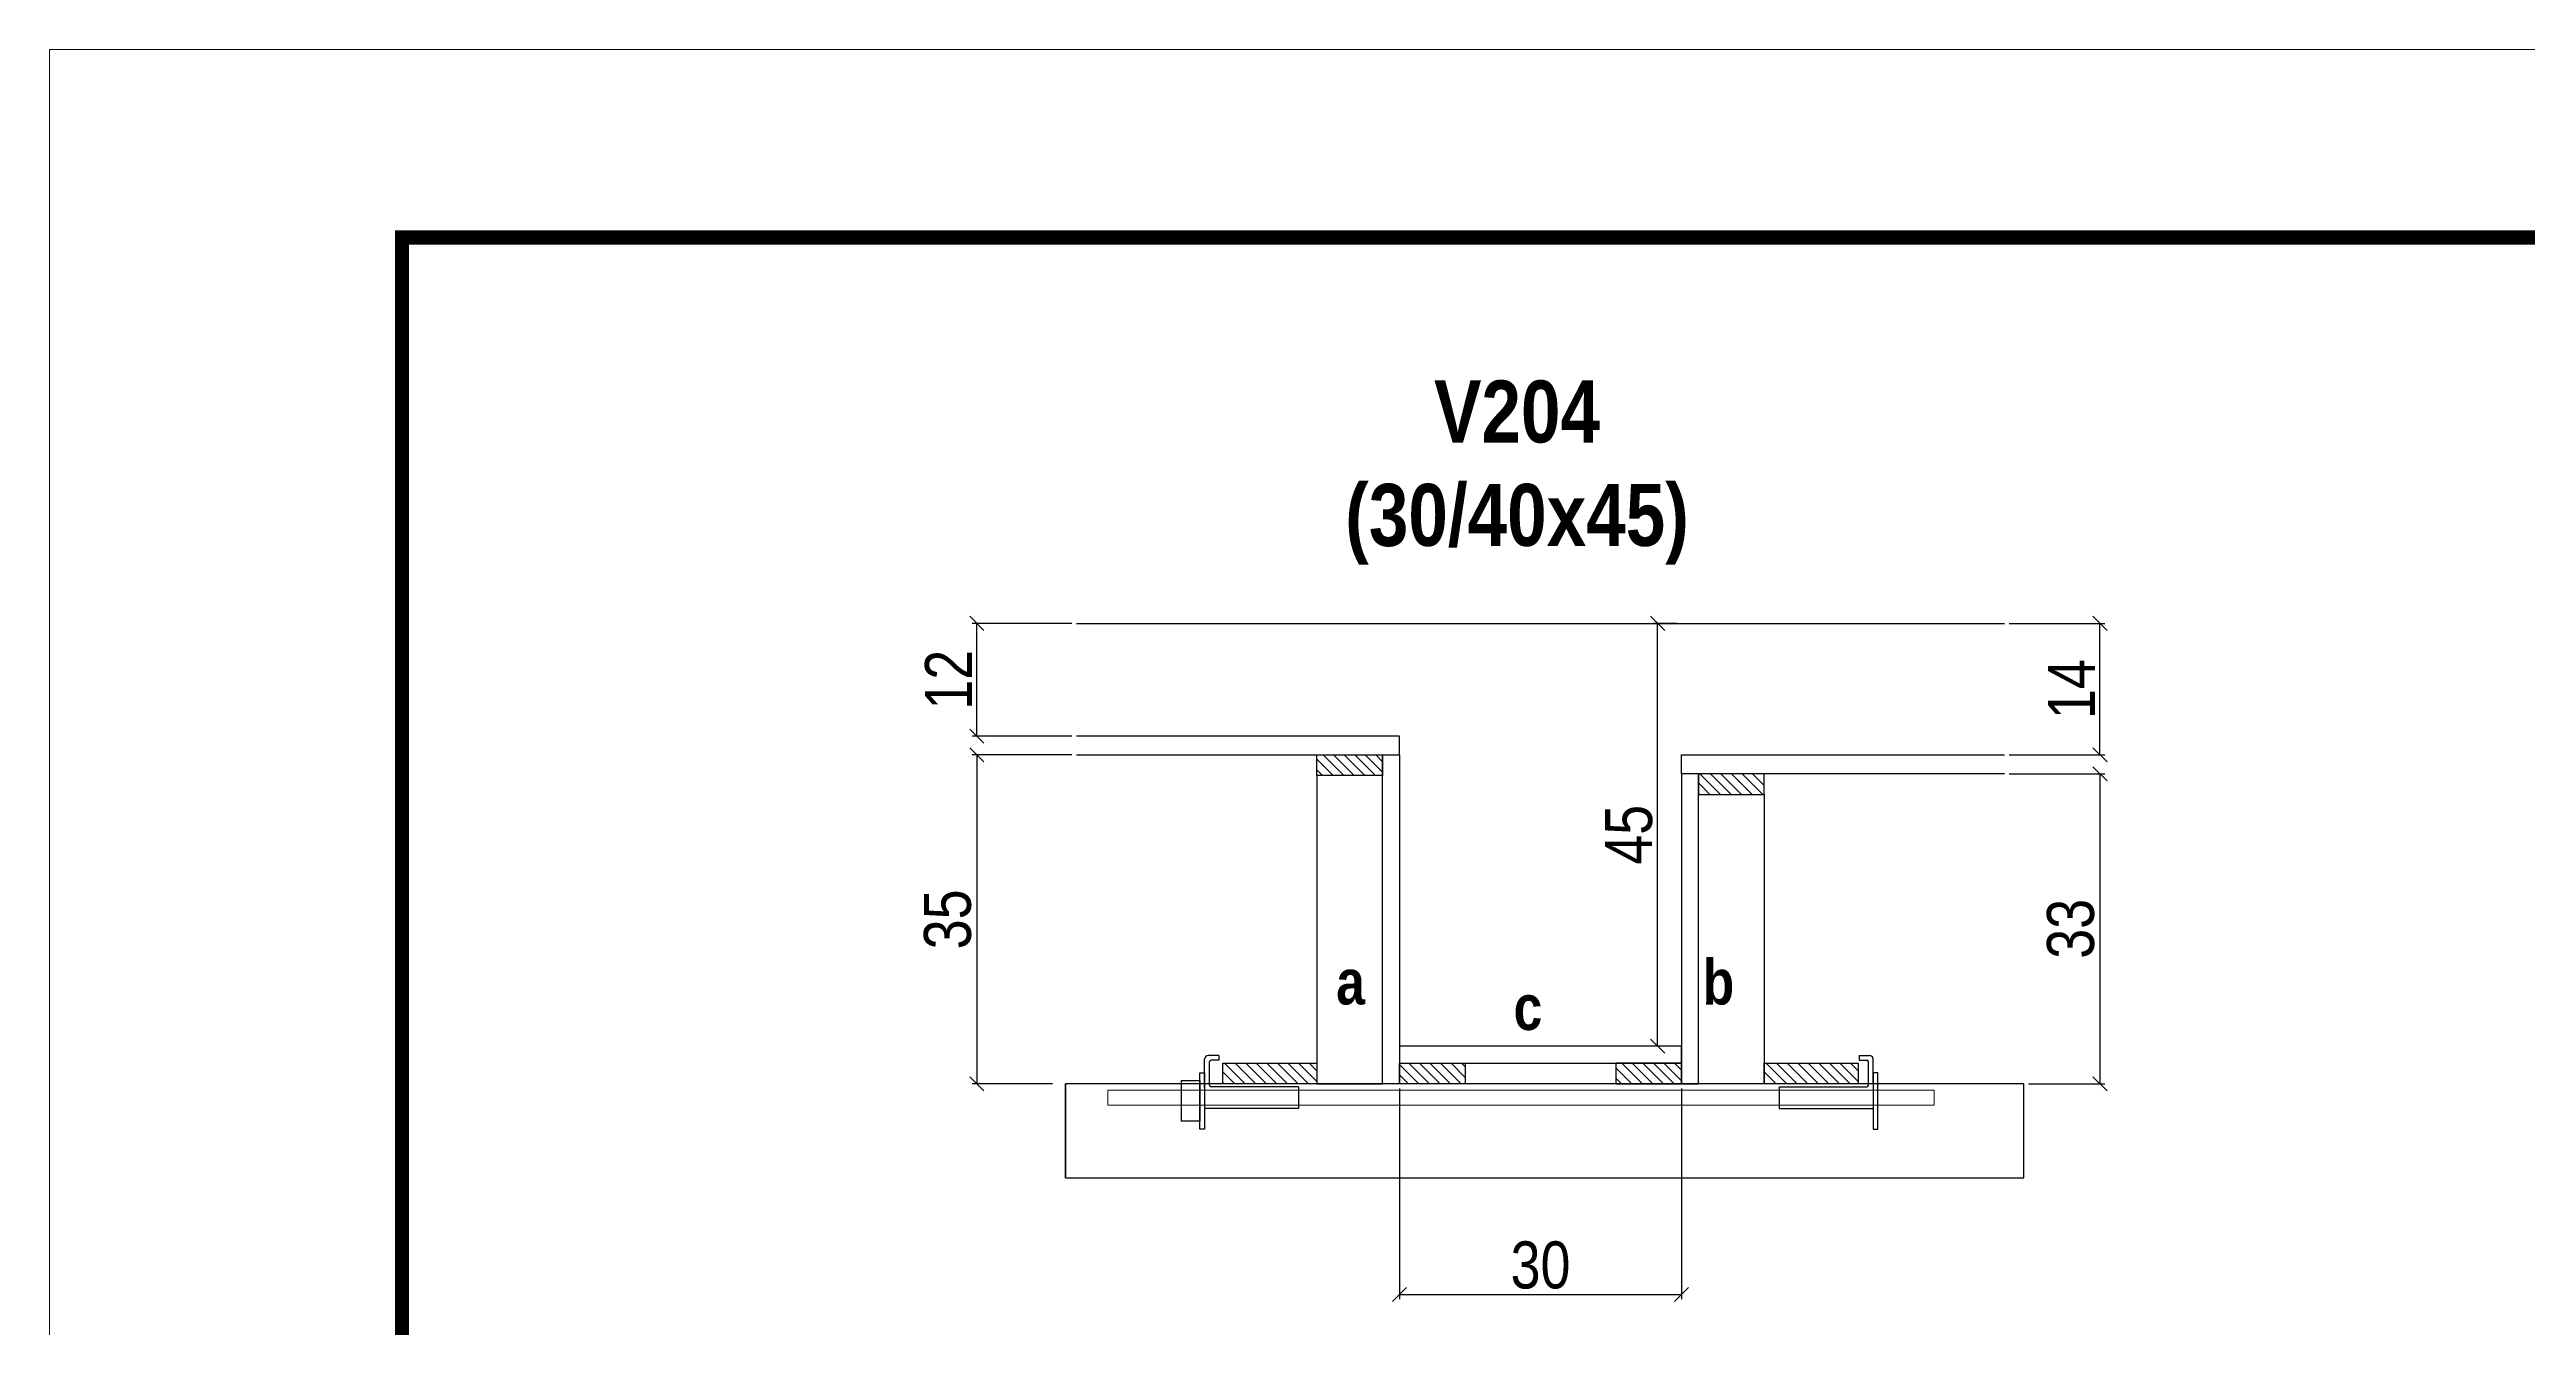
# Model space of a CAD drawing. Extents: x 2603 to 22413, y 1253 to 30260.
# Drawn here: x 7371 to 7899, y 28449 to 28721 of the extents above; entities that cross this region are included whole.
import ezdxf

# ---------------------------------------------------------------- set-up
doc = ezdxf.new("R2010")
doc.units = 0
doc.linetypes.add('DASHED', pattern=[0.75, 0.5, -0.25])
for name, color, linetype in [('barrote', 251, 'Continuous'), ('COTA', 241, 'Continuous'), ('detalhes', 4, 'Continuous'), ('NOMENCLATURA', 7, 'Continuous'), ('Painéis', 200, 'Continuous'), ('presilha', 1, 'Continuous'), ('SARR_2.2x10', 60, 'Continuous'), ('SARR_2.2x7', 40, 'Continuous'), ('SARR_3.5x7', 81, 'Continuous')]:
    doc.layers.add(name, color=color, linetype=linetype)
for name, color, linetype, lineweight in [('CONCRETO', 251, 'Continuous', 25), ('Folhas', 255, 'Continuous', 9), ('SARRAFO DE PRESSAO', 251, 'DASHED', 9), ('SCO-___-LAJ', 2, 'Continuous', 0)]:
    doc.layers.add(name, color=color, linetype=linetype, lineweight=lineweight)
doc.styles.add('COTA TECNICA 2X', font='techl___.ttf', dxfattribs={"height": 10})
doc.styles.add('TECNICA', font='techb___.ttf', dxfattribs={"height": 10})
doc.dimstyles.new('SECAO', dxfattribs={"dimscale": 0.333333, "dimtxt": 5, "dimasz": 9, "dimexe": 3, "dimexo": 3, "dimgap": 3, "dimtad": 1, "dimdec": 1, "dimlfac": 0.5, "dimzin": 12, "dimdsep": 46, "dimtxsty": 'COTA TECNICA 2X', "dimblk1": 'OBLIQUE', "dimblk2": 'OBLIQUE', "dimsah": 1, "dimcen": 0.9, "dimclrd": 4, "dimclre": 4, "dimclrt": 240, "dimadec": 1, "dimazin": 3, "dimtfac": 1, "dimtdec": 1, "dimtmove": 0, "dimatfit": 3, "dimfxl": 1, "dimtolj": 1, "dimtzin": 12, "dimarcsym": 0})

# ---------------------------------------------------------------- blocks, each defined once
blk = doc.blocks.new('9999999999')
at = {"layer": 'Folhas'}
blk.add_lwpolyline([(98138.98, 34190.21), (99623.98, 34190.21), (99623.98, 35240.21), (98138.98, 35240.21)], close=True, dxfattribs=at)
at = {"layer": 'Folhas', "color": 30, "const_width": 3}
blk.add_lwpolyline([(98213.98, 34230.21), (99583.98, 34230.21), (99583.98, 35200.21), (98213.98, 35200.21)], close=True, dxfattribs=at)
blk = doc.blocks.new('PRESILHA METÁLICA 1')
at = {"layer": 'presilha'}
for p, q in [((7.5, 10.64), (7.5, 19.86)), ((12, 21), (8.64, 21)), ((9, 11.57), (9, 18.93)), ((12, 19.5), (9.57, 19.5)), ((12, 21), (12, 19.5)), ((0, 13), (6, 13)), ((0, 13), (0, 0)), ((6, 15.5), (7.5, 15.5)), ((6, -2.5), (6, 15.5)), ((6, 13), (6, 0)), ((7.5, 15.5), (7.5, -2.5)), ((37.5, 11), (9.57, 11)), ((37.5, 11), (37.5, 4.1)), ((6, 0), (0, 0)), ((37.5, 4.1), (7.5, 4.1)), ((7.5, -2.5), (6, -2.5))]:
    blk.add_line(p, q, dxfattribs=at)
for centre, radius, start, end in [((8.64, 19.86), 1.14, 90, 180), ((9.57, 18.93), 0.57, 90, 180), ((9.57, 11.57), 0.57, 180, 270)]:
    blk.add_arc(centre, radius, start, end, dxfattribs=at)
blk = doc.blocks.new('PRESILHA METÁLICA 2')
at = {"layer": 'presilha'}
for p, q in [((-5.25, 23.5), (-5.25, 22)), ((-5.25, 23.5), (-1.89, 23.5)), ((-5.25, 22), (-2.82, 22)), ((-2.25, 14.07), (-2.25, 21.43)), ((-0.75, 14.64), (-0.75, 22.36)), ((0.75, 18), (-0.75, 18)), ((-0.75, 18), (-0.75, 0)), ((0.75, 0), (0.75, 18)), ((-30.75, 13.5), (-30.75, 6.6)), ((-30.75, 13.5), (-2.82, 13.5)), ((-30.75, 6.6), (-0.75, 6.6)), ((-0.75, 0), (0.75, 0))]:
    blk.add_line(p, q, dxfattribs=at)
for centre, radius, start, end in [((-2.82, 21.43), 0.57, 0, 90), ((-1.89, 22.36), 1.14, 0, 90), ((-2.82, 14.07), 0.57, 270, 0)]:
    blk.add_arc(centre, radius, start, end, dxfattribs=at)
blk = doc.blocks.new('_Oblique')
at = {"color": 0, "linetype": 'ByBlock', "lineweight": -2}
blk.add_line((-0.5, -0.5), (0.5, 0.5), dxfattribs=at)
blk = doc.blocks.new('*D629')
at = {"layer": 'COTA', "color": 4, "lineweight": -2, "transparency": 16777216}
for p, q in [((7788.42, 28566.47), (7808.76, 28566.47)), ((7807.76, 28566.47), (7807.76, 28500.47)), ((7792.53, 28500.47), (7808.76, 28500.47))]:
    blk.add_line(p, q, dxfattribs=at)
at = {"layer": 'Defpoints', "color": 0, "transparency": 16777216}
for p in [(7787.42, 28566.47), (7791.53, 28500.47), (7807.76, 28500.47)]:
    blk.add_point(p, dxfattribs=at)
at = {"layer": 'COTA', "color": 4, "lineweight": -2, "transparency": 16777216, "xscale": 3, "yscale": 3, "zscale": 3}
for p, rotation in [((7807.76, 28566.47), 90), ((7807.76, 28500.47), 270)]:
    blk.add_blockref('_Oblique', p, dxfattribs=dict(at, rotation=rotation))
at = {"layer": 'COTA', "color": 240, "transparency": 16777216, "insert": (7801.55, 28533.47), "char_height": 10, "attachment_point": 5, "rotation": 90, "style": 'COTA TECNICA 2X'}
blk.add_mtext('\\A1;33', dxfattribs=at)
blk = doc.blocks.new('*D630')
at = {"layer": 'COTA', "color": 4, "lineweight": -2, "transparency": 16777216}
for p, q in [((7788.42, 28598.47), (7808.76, 28598.47)), ((7807.76, 28570.47), (7807.76, 28598.47)), ((7788.42, 28570.47), (7808.76, 28570.47))]:
    blk.add_line(p, q, dxfattribs=at)
at = {"layer": 'Defpoints', "color": 0, "transparency": 16777216}
for p in [(7787.42, 28598.47), (7807.76, 28598.47), (7787.42, 28570.47)]:
    blk.add_point(p, dxfattribs=at)
at = {"layer": 'COTA', "color": 4, "lineweight": -2, "transparency": 16777216, "xscale": 3, "yscale": 3, "zscale": 3}
for p, rotation in [((7807.76, 28598.47), 90), ((7807.76, 28570.47), 270)]:
    blk.add_blockref('_Oblique', p, dxfattribs=dict(at, rotation=rotation))
at = {"layer": 'COTA', "color": 240, "transparency": 16777216, "insert": (7801.69, 28584.47), "char_height": 10, "attachment_point": 5, "rotation": 90, "style": 'COTA TECNICA 2X'}
blk.add_mtext('\\A1;14', dxfattribs=at)
blk = doc.blocks.new('*D631')
at = {"layer": 'COTA', "color": 4, "lineweight": -2, "transparency": 16777216}
for p, q in [((7589.02, 28570.47), (7567.8, 28570.47)), ((7568.8, 28570.47), (7568.8, 28500.47)), ((7584.9, 28500.47), (7567.8, 28500.47))]:
    blk.add_line(p, q, dxfattribs=at)
at = {"layer": 'Defpoints', "color": 0, "transparency": 16777216}
for p in [(7590.02, 28570.47), (7568.8, 28500.47), (7585.9, 28500.47)]:
    blk.add_point(p, dxfattribs=at)
at = {"layer": 'COTA', "color": 4, "lineweight": -2, "transparency": 16777216, "xscale": 3, "yscale": 3, "zscale": 3}
for p, rotation in [((7568.8, 28570.47), 90), ((7568.8, 28500.47), 270)]:
    blk.add_blockref('_Oblique', p, dxfattribs=dict(at, rotation=rotation))
at = {"layer": 'COTA', "color": 240, "transparency": 16777216, "insert": (7562.58, 28535.47), "char_height": 10, "attachment_point": 5, "rotation": 90, "style": 'COTA TECNICA 2X'}
blk.add_mtext('\\A1;35', dxfattribs=at)
blk = doc.blocks.new('*D3091')
at = {"layer": 'COTA', "color": 4, "lineweight": -2, "transparency": 16777216}
for p, q in [((7717.72, 28598.47), (7712.64, 28598.47)), ((7713.64, 28508.47), (7713.64, 28598.47)), ((7717.72, 28508.47), (7712.64, 28508.47))]:
    blk.add_line(p, q, dxfattribs=at)
at = {"layer": 'Defpoints', "color": 0, "transparency": 16777216}
for p in [(7713.64, 28598.47), (7718.72, 28598.47), (7718.72, 28508.47)]:
    blk.add_point(p, dxfattribs=at)
at = {"layer": 'COTA', "color": 4, "lineweight": -2, "transparency": 16777216, "xscale": 3, "yscale": 3, "zscale": 3}
for p, rotation in [((7713.64, 28598.47), 90), ((7713.64, 28508.47), 270)]:
    blk.add_blockref('_Oblique', p, dxfattribs=dict(at, rotation=rotation))
at = {"layer": 'COTA', "color": 240, "transparency": 16777216, "insert": (7707.53, 28553.47), "char_height": 10, "attachment_point": 5, "rotation": 90, "style": 'COTA TECNICA 2X'}
blk.add_mtext('\\A1;45', dxfattribs=at)
blk = doc.blocks.new('*D3092')
at = {"layer": 'COTA', "color": 4, "lineweight": -2, "transparency": 16777216}
for p, q in [((7589.02, 28598.47), (7567.8, 28598.47)), ((7568.8, 28574.47), (7568.8, 28598.47)), ((7589.02, 28574.47), (7567.8, 28574.47))]:
    blk.add_line(p, q, dxfattribs=at)
at = {"layer": 'Defpoints', "color": 0, "transparency": 16777216}
for p in [(7568.8, 28598.47), (7590.02, 28598.47), (7590.02, 28574.47)]:
    blk.add_point(p, dxfattribs=at)
at = {"layer": 'COTA', "color": 4, "lineweight": -2, "transparency": 16777216, "xscale": 3, "yscale": 3, "zscale": 3}
for p, rotation in [((7568.8, 28598.47), 90), ((7568.8, 28574.47), 270)]:
    blk.add_blockref('_Oblique', p, dxfattribs=dict(at, rotation=rotation))
at = {"layer": 'COTA', "color": 240, "transparency": 16777216, "insert": (7562.74, 28586.47), "char_height": 10, "attachment_point": 5, "rotation": 90, "style": 'COTA TECNICA 2X'}
blk.add_mtext('\\A1;12', dxfattribs=at)
blk = doc.blocks.new('*D3093')
at = {"layer": 'COTA', "color": 4, "lineweight": -2, "transparency": 16777216}
for p, q in [((7658.72, 28499.47), (7658.72, 28454.64)), ((7718.72, 28499.47), (7718.72, 28454.64)), ((7658.72, 28455.64), (7718.72, 28455.64))]:
    blk.add_line(p, q, dxfattribs=at)
at = {"layer": 'Defpoints', "color": 0, "transparency": 16777216}
for p in [(7658.72, 28500.47), (7718.72, 28500.47), (7718.72, 28455.64)]:
    blk.add_point(p, dxfattribs=at)
at = {"layer": 'COTA', "color": 4, "lineweight": -2, "transparency": 16777216, "xscale": 3, "yscale": 3, "zscale": 3, "rotation": 180}
blk.add_blockref('_Oblique', (7658.72, 28455.64), dxfattribs=at)
at = {"layer": 'COTA', "color": 4, "lineweight": -2, "transparency": 16777216, "xscale": 3, "yscale": 3, "zscale": 3}
blk.add_blockref('_Oblique', (7718.72, 28455.64), dxfattribs=at)
at = {"layer": 'COTA', "color": 240, "transparency": 16777216, "insert": (7688.72, 28461.86), "char_height": 10, "attachment_point": 5, "style": 'COTA TECNICA 2X'}
blk.add_mtext('\\A1;30', dxfattribs=at)

msp = doc.modelspace()

# ---------------------------------------------------------------- hatches: boundary and pattern name
at = {"layer": 'SARR_2.2x10'}
h = msp.add_hatch(dxfattribs=at)
h.set_pattern_fill('ANSI31', color=256, scale=0.5, angle=90)
h.set_pattern_definition([(135, (40814.6566, -95011.7009), (-1.122532015, -1.122532015), [])])
h.paths.add_polyline_path([(7621.12, 28504.87), (7621.12, 28500.47), (7641.12, 28500.47), (7641.12, 28504.87)])
h = msp.add_hatch(dxfattribs=at)
h.set_pattern_fill('ANSI31', color=256, scale=0.5, angle=90)
h.set_pattern_definition([(135, (40929.8566, -95011.7009), (-1.122532015, -1.122532015), [])])
h.paths.add_polyline_path([(7736.32, 28504.87), (7736.32, 28500.47), (7756.32, 28500.47), (7756.32, 28504.87)])
at = {"layer": 'SARR_2.2x7'}
h = msp.add_hatch(dxfattribs=at)
h.set_pattern_fill('ANSI31', color=256, scale=0.5, angle=90)
h.set_pattern_definition([(135, (40808.6566, -94946.1009), (-1.122532015, -1.122532015), [])])
h.paths.add_polyline_path([(7655.12, 28570.47), (7655.12, 28566.07), (7641.12, 28566.07), (7641.12, 28570.47)])
h = msp.add_hatch(dxfattribs=at)
h.set_pattern_fill('ANSI31', color=256, scale=0.5, angle=90)
h.set_pattern_definition([(135, (40850.6566, -94950.1009), (-1.122532015, -1.122532015), [])])
h.paths.add_polyline_path([(7722.32, 28566.47), (7722.32, 28562.07), (7736.32, 28562.07), (7736.32, 28566.47)])
h = msp.add_hatch(dxfattribs=at)
h.set_pattern_fill('ANSI31', color=256, scale=0.5, angle=90)
h.set_pattern_definition([(135, (40894.2566, -95011.7009), (-1.122532015, -1.122532015), [])])
h.paths.add_polyline_path([(7672.72, 28500.47), (7672.72, 28504.87), (7658.72, 28504.87), (7658.72, 28500.47)])
h = msp.add_hatch(dxfattribs=at)
h.set_pattern_fill('ANSI31', color=256, scale=0.5, angle=90)
h.set_pattern_definition([(135, (40854.2566, -95011.7009), (-1.122532015, -1.122532015), [])])
h.paths.add_polyline_path([(7704.72, 28500.47), (7704.72, 28504.87), (7718.72, 28504.87), (7718.72, 28500.47)])

# ---------------------------------------------------------------- linework, layer by layer
at = {"layer": 'barrote'}
msp.add_lwpolyline([(7587.66, 28480.47), (7791.58, 28480.47), (7791.58, 28500.47), (7587.66, 28500.47)], close=True, dxfattribs=at)
at = {"layer": 'CONCRETO', "linetype": 'Continuous'}
msp.add_line((7590.02, 28598.47), (7787.42, 28598.47), dxfattribs=at)
at = {"layer": 'detalhes', "color": 250}
msp.add_line((7587.66, 28480.47), (7587.66, 28500.47), dxfattribs=at)
at = {"layer": 'Painéis', "linetype": 'Continuous', "elevation": 0}
for points in [[(7590.02, 28570.47), (7658.72, 28570.47), (7658.72, 28574.47), (7590.02, 28574.47)], [(7787.42, 28566.47), (7718.72, 28566.47), (7718.72, 28570.47), (7787.42, 28570.47)]]:
    msp.add_lwpolyline(points, dxfattribs=at)
at = {"layer": 'Painéis', "linetype": 'Continuous'}
for points in [[(7655.12, 28500.47), (7655.12, 28570.47), (7658.72, 28570.47), (7658.72, 28500.47)], [(7722.32, 28500.47), (7722.32, 28566.47), (7718.72, 28566.47), (7718.72, 28500.47)], [(7718.72, 28508.47), (7658.72, 28508.47), (7658.72, 28504.87), (7718.72, 28504.87)]]:
    msp.add_lwpolyline(points, close=True, dxfattribs=at)
at = {"layer": 'SARR_2.2x10'}
for points in [[(7621.12, 28504.87), (7641.12, 28504.87), (7641.12, 28500.47), (7621.12, 28500.47)], [(7736.32, 28504.87), (7756.32, 28504.87), (7756.32, 28500.47), (7736.32, 28500.47)]]:
    msp.add_lwpolyline(points, close=True, dxfattribs=at)
at = {"layer": 'SARR_2.2x7', "elevation": 0}
for points in [[(7641.12, 28570.47), (7655.12, 28570.47), (7655.12, 28566.07), (7641.12, 28566.07)], [(7736.32, 28566.47), (7722.32, 28566.47), (7722.32, 28562.07), (7736.32, 28562.07)]]:
    msp.add_lwpolyline(points, close=True, dxfattribs=at)
at = {"layer": 'SARR_2.2x7'}
for points in [[(7658.72, 28504.87), (7672.72, 28504.87), (7672.72, 28500.47), (7658.72, 28500.47)], [(7718.72, 28504.87), (7704.72, 28504.87), (7704.72, 28500.47), (7718.72, 28500.47)]]:
    msp.add_lwpolyline(points, close=True, dxfattribs=at)
at = {"layer": 'SARR_3.5x7'}
for points in [[(7655.12, 28566.07), (7641.12, 28566.07), (7641.12, 28500.47), (7655.12, 28500.47)], [(7722.32, 28562.07), (7736.32, 28562.07), (7736.32, 28500.47), (7722.32, 28500.47)]]:
    msp.add_lwpolyline(points, close=True, dxfattribs=at)
at = {"layer": 'SCO-___-LAJ', "color": 1}
msp.add_lwpolyline([(7596.67, 28499.14), (7772.45, 28499.14), (7772.45, 28495.94), (7596.67, 28495.94)], close=True, dxfattribs=at)

# ---------------------------------------------------------------- block references
at = {"layer": 'presilha', "xscale": 0.6666666666666666, "yscale": 0.6666666666666666, "zscale": 0.6666666666666666}
for name, p in [('PRESILHA METÁLICA 1', (7612.25, 28492.5)), ('PRESILHA METÁLICA 2', (7760, 28490.84))]:
    msp.add_blockref(name, p, dxfattribs=at)
at = {"layer": 'SARRAFO DE PRESSAO', "color": 6, "linetype": 'ByBlock'}
msp.add_blockref('9999999999', (-90767.51, -6519.61), dxfattribs=at)

# ---------------------------------------------------------------- texts
at = {"layer": 'detalhes', "style": 'TECNICA'}
for s, p in [('a', (7645.24, 28517.36)), ('b', (7723.22, 28517.35)), ('c', (7682.98, 28511.94))]:
    msp.add_text(s, height=9.6, dxfattribs=at).set_placement(p)
at = {"layer": 'NOMENCLATURA', "insert": (7683.72, 28650.16), "char_height": 13.2, "attachment_point": 2, "style": 'TECNICA'}
msp.add_mtext_dynamic_manual_height_columns('V204\\P(30/40x45)', width=300.2766, gutter_width=1, heights=[0], dxfattribs=at)

# ---------------------------------------------------------------- dimensions: what is measured, and where the dimension line sits
at = {"layer": 'COTA'}
for base, p1, p2, picture, middle in [((7568.8, 28598.47), (7590.02, 28574.47), (7590.02, 28598.47), '*D3092', (7562.74, 28586.47)), ((7713.64, 28598.47), (7718.72, 28508.47), (7718.72, 28598.47), '*D3091', (7707.53, 28553.47)), ((7807.76, 28598.47), (7787.42, 28570.47), (7787.42, 28598.47), '*D630', (7801.69, 28584.47)), ((7568.8, 28500.47, 0), (7590.02, 28570.47), (7585.9, 28500.47, 0), '*D631', (7562.58, 28535.47, 0)), ((7807.76, 28500.47, 0), (7787.42, 28566.47), (7791.53, 28500.47, 0), '*D629', (7801.55, 28533.47, 0))]:
    dim = msp.add_linear_dim(base=base, p1=p1, p2=p2, angle=90, dimstyle='SECAO', dxfattribs=at)
    dim.commit()
    dim.dimension.update_dxf_attribs({"geometry": picture, "text_midpoint": middle})
dim = msp.add_linear_dim(base=(7718.72, 28455.64), p1=(7658.72, 28500.47), p2=(7718.72, 28500.47), dimstyle='SECAO', dxfattribs=at)
dim.commit()
dim.dimension.update_dxf_attribs({"geometry": '*D3093', "text_midpoint": (7688.72, 28461.86)})

doc.saveas('drawing.dxf')
